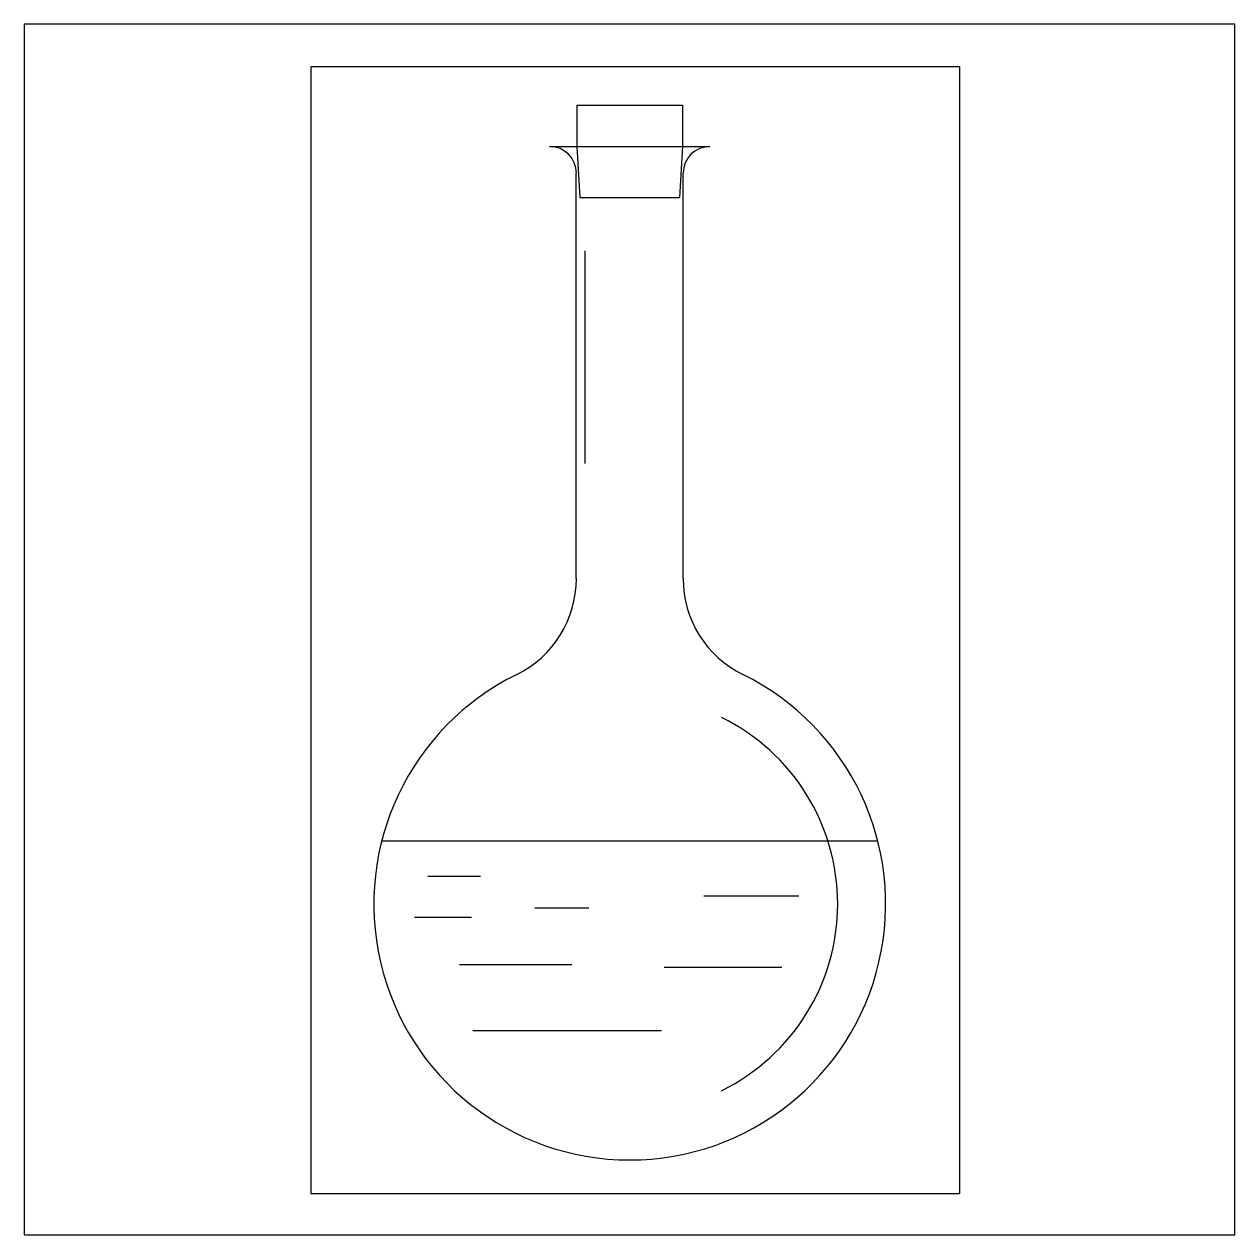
# Model space of a CAD drawing. Header units: millimetres. Extents: x 0 to 1000, y 0 to 1000.
import ezdxf

# ---------------------------------------------------------------- set-up
doc = ezdxf.new("R2010")
doc.units = ezdxf.units.MM
doc.layers.get('0').update_dxf_attribs({"color": 2})
doc.layers.add('1', color=1, linetype='Continuous')
doc.layers.add('3', color=7, linetype='Continuous')

msp = doc.modelspace()

# ---------------------------------------------------------------- linework, layer by layer
at = {"color": 2}
msp.add_lwpolyline([(0, 0), (1000, 0), (1000, 1000), (0, 1000)], close=True, dxfattribs=at)
at = {"layer": '1', "color": 1}
for p, q in [((772.9, 964.9), (236.8, 964.9)), ((236.8, 964.9), (236.8, 34)), ((772.9, 34), (772.9, 964.9)), ((236.8, 34), (772.9, 34))]:
    msp.add_line(p, q, dxfattribs=at)
at = {"layer": '3'}
for p, q in [((456.5, 933.2), (543.7, 933.2)), ((456.5, 933.2), (456.5, 899)), ((543.7, 933.2), (543.8, 899)), ((434, 899), (566.4, 899)), ((456.6, 899), (459.1, 856.9)), ((543.8, 899), (541.3, 856.9)), ((456, 542), (456, 876.9)), ((544.3, 542), (544.3, 876.9)), ((459.1, 856.9), (541.3, 856.9)), ((463, 812.8), (463, 637.1)), ((295.3, 325.5), (705, 325.5)), ((333.4, 296.3), (377, 296.3)), ((421.8, 270.2), (466.5, 270.2)), ((561.4, 280), (640, 280)), ((322.5, 262.5), (369.4, 262.5)), ((359.6, 223.3), (452.3, 223.3)), ((528.7, 221.1), (625.8, 221.1)), ((370.5, 168.8), (526.5, 168.8))]:
    msp.add_line(p, q, dxfattribs=at)
for centre, radius, start, end in [((434, 876.9), 22.1, 0, 90), ((566.4, 876.9), 22.1, 90, 180), ((367.8, 542), 88.3, 296.2208, 0), ((632.6, 542), 88.3, 180, 243.7792), ((500.2, 273.2), 211.4, 116.2208, 63.7792), ((500.2, 273.2), 171.8, 296.1993, 63.8007)]:
    msp.add_arc(centre, radius, start, end, dxfattribs=at)

doc.saveas('drawing.dxf')
